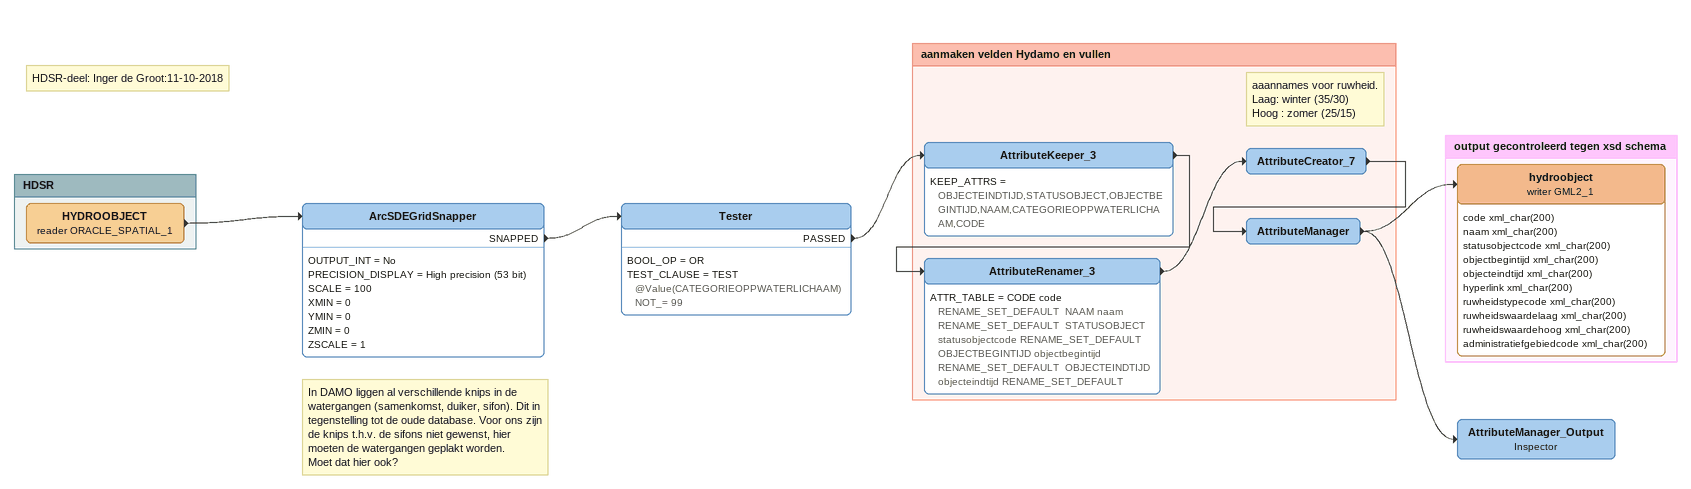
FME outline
Note: HDSR-deel: Inger de Groot:11-10-2018
Note: In DAMO liggen al verschillende knips in de watergangen (samenkomst, duiker, sifon). Dit in tegenstelling tot de oude database. Voor ons zijn de knips t.h.v. de sifons niet gewenst, hier moeten de watergangen geplakt worden. / Moet dat hier ook?
ArcSDEGridSnapper
    OUTPUT_INT = No
    PRECISION_DISPLAY = High precision (53 bit)
    SCALE = 100
    XMIN = 0
    YMIN = 0
    ZMIN = 0
    ZSCALE = 1
    SNAPPED -> Tester
Tester
    BOOL_OP = OR
    TEST_CLAUSE = TEST @Value(CATEGORIEOPPWATERLICHAAM) NOT_= 99
    PASSED -> AttributeKeeper_3
AttributeManager_Output: Inspector

Bookmark: HDSR
HYDROOBJECT (reader ORACLE_SPATIAL_1)
    -> ArcSDEGridSnapper

Bookmark: aanmaken velden Hydamo en vullen
AttributeKeeper_3
    KEEP_ATTRS = OBJECTEINDTIJD,STATUSOBJECT,OBJECTBEGINTIJD,NAAM,CATEGORIEOPPWATERLICHAAM,CODE
    -> AttributeRenamer_3
AttributeRenamer_3
    ATTR_TABLE = CODE code RENAME_SET_DEFAULT  NAAM naam RENAME_SET_DEFAULT  STATUSOBJECT statusobjectcode RENAME_SET_DEFAULT  OBJECTBEGINTIJD objectbegintijd RENAME_SET_DEFAULT  OBJECTEINDTIJD objecteindtijd RENAME_SET_DEFAULT
    -> AttributeCreator_7
Note: aaannames voor ruwheid. / Laag: winter (35/30) / Hoog : zomer (25/15)
AttributeCreator_7
    -> AttributeManager
AttributeManager
    -> hydroobject (writer GML2_1)
    -> AttributeManager_Output

Bookmark: output gecontroleerd tegen xsd schema
hydroobject (writer GML2_1)
    attributes: code xml_char(200), naam xml_char(200), statusobjectcode xml_char(200), objectbegintijd xml_char(200), objecteindtijd xml_char(200), hyperlink xml_char(200), ruwheidstypecode xml_char(200), ruwheidswaardelaag xml_char(200), ruwheidswaardehoog xml_char(200), administratiefgebiedcode xml_char(200)
